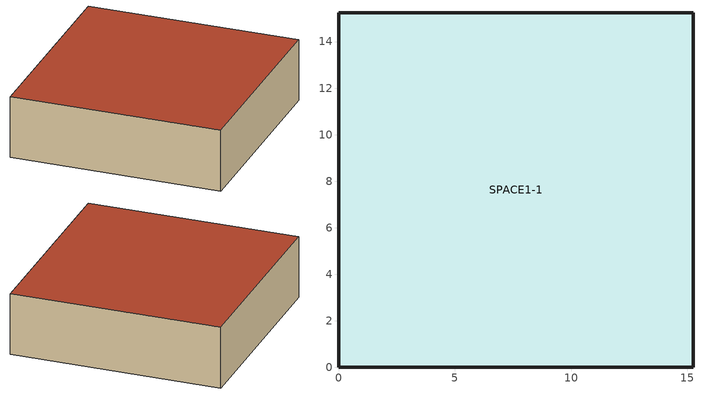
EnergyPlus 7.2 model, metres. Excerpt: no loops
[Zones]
SPACE1-1
 floor ground (FLOOR): 15.24,0 0,0 0,15.24 15.24,15.24 z0
 wall outside (ext-walls): 0,0 15.24,0 15.24,15.24 0,15.24 0,0 z0:4.57
 roof outside (ROOF19): 0,15.24 0,0 15.24,0 15.24,15.24 z4.57
[Building]
Simple One Zone (Wireframe DXF): North Axis {deg}=0; Terrain=Suburbs; Loads Convergence Tolerance Value=.04; Temperature Convergence Tolerance Value {deltaC}=.004; Solar Distribution=MinimalShadowing; Maximum Number of Warmup Days=30; Minimum Number of Warmup Days=6
[Site:Location]
Denver Centennial CO USA WMO=724666: Latitude {deg}=39.57; Longitude {deg}=-104.85; Time Zone {hr}=-7; Elevation {m}=1793
[SizingPeriod:DesignDay] Day of Month=21; Humidity Condition Type=Wetbulb; Barometric Pressure {Pa}=81560; Rain Indicator=No; Snow Indicator=No; Daylight Saving Time Indicator=No; Solar Model Indicator=ASHRAEClearSky
Name | Month | Day Type | Maximum Dry-Bulb Temperature {C} | Daily Dry-Bulb Temperature Range {deltaC} | Wetbulb or DewPoint at Maximum Dry-Bulb {C} | Wind Speed {m/s} | Wind Direction {deg} | Sky Clearness
Denver Centennial Ann Htg 99.6% Condns DB | 12 | WinterDesignDay | -18.8 | 0 | -18.8 | 3 | 340 | 0
Denver Centennial Ann Clg 1% Condns DB=>MWB | 7 | SummerDesignDay | 32 | 15.2 | 15.5 | 4.9 | 0 | 1
[Site:GroundTemperature:Deep]
16.5, 16.5, 16.5, 16.5, 16.5, 16.5, 16.5, 16.5, 16.5, 16.5, 16.5, 16.5
[Site:GroundTemperature:BuildingSurface]
18.89, 18.92, 19.02, 19.12, 19.21, 19.23, 19.07, 19.32, 19.09, 19.21, 19.13, 18.96
[Material:NoMass]
R19LAYER: Roughness=Rough; Thermal Resistance {m2-K/W}=3.344; Thermal Absorptance=0.9; Solar Absorptance=0.75; Visible Absorptance=0.75
[Material] Thermal Absorptance=0.9
Name | Roughness | Thickness {m} | Conductivity {W/m-K} | Density {kg/m3} | Specific Heat {J/kg-K} | Solar Absorptance | Visible Absorptance
C5 - 4 IN HW CONCRETE | MediumRough | 0.101498 | 1.729577 | 2242.585 | 836.8 | 0.65 | 0.65
1IN Stucco | Smooth | 0.0253 | 0.6918 | 1858 | 837 | 0.92 | 0.92
8IN Concrete HW | MediumRough | 0.2033 | 1.7296 | 2243 | 837 | 0.65 | 0.65
Wall Insulation [5] | MediumRough | 0.0453 | 0.0432 | 91 | 837 | 0.5 | 0.5
1/2IN Gypsum | Smooth | 0.0127 | 0.16 | 784.9 | 830 | 0.92 | 0.92
[Construction]
ext-walls: 1IN Stucco, 8IN Concrete HW, Wall Insulation [5], 1/2IN Gypsum
FLOOR: C5 - 4 IN HW CONCRETE
ROOF19: R19LAYER
[AvailabilityManager:Scheduled]
Outdoor Air 1 Avail: Schedule=FanAndCoilAvailSched
[People]
SPACE1-1 PEOPLE: Zone or ZoneList=SPACE1-1; Number of People Schedule=OFFICE OCCUPANCY; Number of People Calculation Method=people; Number of People=5; Fraction Radiant=0.3; Activity Level Schedule=Activity Sch; Carbon Dioxide Generation Rate {m3/s-W}=3.82E-8; Mean Radiant Temperature Calculation Type=zoneaveraged; Work Efficiency Schedule=Work Eff Sch; Clothing Insulation Schedule=Clothing Sch; Air Velocity Schedule=Air Velo Sch; Thermal Comfort Model 1 Type=FANGER
[Lights]
SPACE1-1 Lights: Zone or ZoneList=SPACE1-1; Schedule=LIGHTS-1; Design Level Calculation Method=LightingLevel; Lighting Level {W}=284; Return Air Fraction=0; Fraction Radiant=0.59; Fraction Visible=0.2; Fraction Replaceable=0
[ElectricEquipment]
SPACE1-1_MiscPlug_Equip: Zone or ZoneList=SPACE1-1; Schedule=BLDG_EQUIP_SCH; Design Level Calculation Method=EquipmentLevel; Design Level {W}=207.7352; Fraction Latent=0; Fraction Radiant=0.5; Fraction Lost=0
[GroundHeatExchanger:Vertical]
Vertical Ground Heat Exchanger: Maximum Flow Rate {m3/s}=0.00033; Number of Bore Holes=24; Bore Hole Length {m}=76.2; Bore Hole Radius {m}=0.063508; Ground Thermal Conductivity {W/m-K}=0.692626; Ground Thermal Heat Capacity {J/m3-K}=2.347e+06; Ground Temperature {C}=13.375; Design Flow Rate {m3/s}=0.002; Grout Thermal Conductivity {W/m-K}=0.692626; Pipe Thermal Conductivity {W/m-K}=0.391312; Pipe Out Diameter {m}=0.0266667; U-Tube Distance {m}=0.0253977; Pipe Thickness {m}=0.00241285; Maximum Length of Simulation=2; G-Function Reference Ratio=0.0005; Number of Data Pairs of the G Function=35; G-Function Ln(T/Ts) Value 1=-15.2996; G-Function G Value 1=-0.348322; G-Function Ln(T/Ts) Value 2=-14.201; G-Function G Value 2=0.022208; G-Function Ln(T/Ts) Value 3=-13.2202; G-Function G Value 3=0.412345; G-Function Ln(T/Ts) Value 4=-12.2086; G-Function G Value 4=0.867498; G-Function Ln(T/Ts) Value 5=-11.1888; G-Function G Value 5=1.357839; G-Function Ln(T/Ts) Value 6=-10.1816; G-Function G Value 6=1.852024; G-Function Ln(T/Ts) Value 7=-9.1815; G-Function G Value 7=2.345656; G-Function Ln(T/Ts) Value 8=-8.6809; G-Function G Value 8=2.593958; G-Function Ln(T/Ts) Value 9=-8.5; G-Function G Value 9=2.679; G-Function Ln(T/Ts) Value 10=-7.8; G-Function G Value 10=3.023; G-Function Ln(T/Ts) Value 11=-7.2; G-Function G Value 11=3.32; G-Function Ln(T/Ts) Value 12=-6.5; G-Function G Value 12=3.681; G-Function Ln(T/Ts) Value 13=-5.9; G-Function G Value 13=4.071; G-Function Ln(T/Ts) Value 14=-5.2; G-Function G Value 14=4.828; G-Function Ln(T/Ts) Value 15=-4.5; G-Function G Value 15=6.253; G-Function Ln(T/Ts) Value 16=-3.963; G-Function G Value 16=7.894; G-Function Ln(T/Ts) Value 17=-3.27; G-Function G Value 17=11.82; G-Function Ln(T/Ts) Value 18=-2.864; G-Function G Value 18=15.117; G-Function Ln(T/Ts) Value 19=-2.577; G-Function G Value 19=18.006; G-Function Ln(T/Ts) Value 20=-2.171; G-Function G Value 20=22.887; G-Function Ln(T/Ts) Value 21=-1.884; G-Function G Value 21=26.924; G-Function Ln(T/Ts) Value 22=-1.191; G-Function G Value 22=38.004; G-Function Ln(T/Ts) Value 23=-0.497; G-Function G Value 23=49.919; G-Function Ln(T/Ts) Value 24=-0.274; G-Function G Value 24=53.407; G-Function Ln(T/Ts) Value 25=-0.051; G-Function G Value 25=56.632; G-Function Ln(T/Ts) Value 26=0.196; G-Function G Value 26=59.825; G-Function Ln(T/Ts) Value 27=0.419; G-Function G Value 27=62.349; G-Function Ln(T/Ts) Value 28=0.642; G-Function G Value 28=64.524; G-Function Ln(T/Ts) Value 29=0.873; G-Function G Value 29=66.412; G-Function Ln(T/Ts) Value 30=1.112; G-Function G Value 30=67.993; G-Function Ln(T/Ts) Value 31=1.335; G-Function G Value 31=69.162; G-Function Ln(T/Ts) Value 32=1.679; G-Function G Value 32=70.476; G-Function Ln(T/Ts) Value 33=2.028; G-Function G Value 33=71.361; G-Function Ln(T/Ts) Value 34=2.275; G-Function G Value 34=71.79; G-Function Ln(T/Ts) Value 35=3.003; G-Function G Value 35=72.511
[Zone]
SPACE1-1: Type=1; Multiplier=1; Ceiling Height {m}=autocalculate; Volume {m3}=autocalculate
[Schedule:Compact]
OFFICE OCCUPANCY: Through: 12/31, For: WeekDays SummerDesignDay, Until: 6:00, 0, Until: 7:00, 0.1, Until: 8:00, 0.5, Until: 12:00, 1, Until: 13:00, 0.5, Until: 16:00, 1, Until: 17:00, 0.5, Until: 18:00, 0.1, Until: 24:00, 0, For: AllOtherDays, Until: 24:00, 0
Activity Sch: Through: 12/31, For: AllDays, Until: 24:00, 131.8
Work Eff Sch: Through: 12/31, For: AllDays, Until: 24:00, 0
Clothing Sch; FanAndCoilAvailSched: Through: 12/31, For: AllDays, Until: 24:00, 1
Air Velo Sch: Through: 12/31, For: AllDays, Until: 24:00, 0.137
BLDG_EQUIP_SCH: Through: 12/31, For: Weekdays, Until: 08:00, 0.4, Until: 12:00, 0.9, Until: 13:00, 0.8, Until: 17:00, 0.9, Until: 18:00, 0.5, Until: 24:00, 0.4, For: SummerDesignDay, Until: 24:00, 1, For: Saturday, Until: 06:00, 0.3, Until: 08:00, 0.4, Until: 12:00, 0.5, Until: 17:00, 0.35, Until: 24:00, 0.3, For: WinterDesignDay, Until: 24:00, 0, For: Sunday Holidays AllOtherDays, Until: 24:00, 0.3
LIGHTS-1: Through: 12/31, For: Weekdays SummerDesignDay WinterDesignDay, Until: 9:00, 0.05, Until: 10:00, 0.9, Until: 11:00, 0.95, Until: 12:00, 1, Until: 13:00, 0.95, Until: 14:00, 0.8, Until: 15:00, 0.9, Until: 17:00, 1, Until: 24:00, 0.05, For: AllOtherDays, Until: 24:00, 0.05
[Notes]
ZoneVSWSHP_wDOAS.idf
Basic file description:  Basic test for zone variable-speed water-to-air heat pump.  Mass walls.  Regular slab floor.
Regular roof.  No Windows.
Highlights:              Example of zone HVAC system (WSHP) with dedicated outdoor air system (DOAS)
Simulation Location/Run: Denver Stapleton Intl Arpt CO USA WMO=724690, 2 design days, 1 run period,
Run Control executes two design days (see RUN PERIOD object)
Location:                Denver, CO
Design Days:             Denver Stapleton Intl Arpt CO USA Annual Heating 99%, MaxDB=-16°C
Denver Stapleton Intl Arpt CO USA Annual Cooling (DB=>MWB) 1%, MaxDB=32.6°C MWB=15.6°C
Run Period (Weather File): 1/1 - 12/31.
Run Control:             Zone sizing, design day run control (no weather file simulation)
Building: Fictional 1 zone building
The building is oriented due north.
Floor Area:        232.25 m2
Number of Stories: 1
Zone Description Details:
|                  Inlet NOde |<--SPLITTER--<  <------------|
|                             |                      AirLoopHVAC (DOAS)
|                Return Node  |>----MXER---->  >------------|
|                 Inlet Node  |<----------|  |-------->>
|                             |        Zone WSHP        GLHX
|                Exhaust Node |>----------|  |-------->>
Internal gains description:     NA
Interzone Surfaces:             None
Internal Mass:                  None
People:                         5 Occupants
Lights:                         284 Watts
Equipment:                      208 Watts
Detached Shading:               None
Daylight:                       None
Natural Ventilation:            None
Compact Schedules:              Yes
Solar Distribution:             MinimalShadowing
HVAC:                           AirLoopHVAC serving a single zone (DOAS)
Zonal Equipment:                ZoneHVAC:WaterToAirHeatPump (example includes an OA mixer for the WSHP but
flow is set to 0 since this example has a DOAS). WSHP coil inputs are autosized.
Central Air Handling Equipment: No (uses zone equipment)
System Equipment Autosize:      Yes
Purchased Cooling:              No
Purchased Heating:              No
Purchased Chilled Water:        No
Purchased Hot Water:            No
Coils:                          Coil:Cooling:WaterToAirHeatPump:VariableSpeedEquationFit, Coil:Heating:WaterToAirHeatPump:VariableSpeedEquationFit
Pumps:                          Pump:VariableSpeed (WSHP Condenser loop - GroundHeatExchanger:Vertical)
Boilers:                        None
Chillers:                       None
Towers:                         None
Standard Reports:               Variable Dictionary, Surfaces (dxf-wireframe), Meter File
Timestep or Hourly Variables:   Timestep
Time bins Report:               None
HTML Report:                    None
Environmental Emissions:        None
Utility Tariffs:                None
